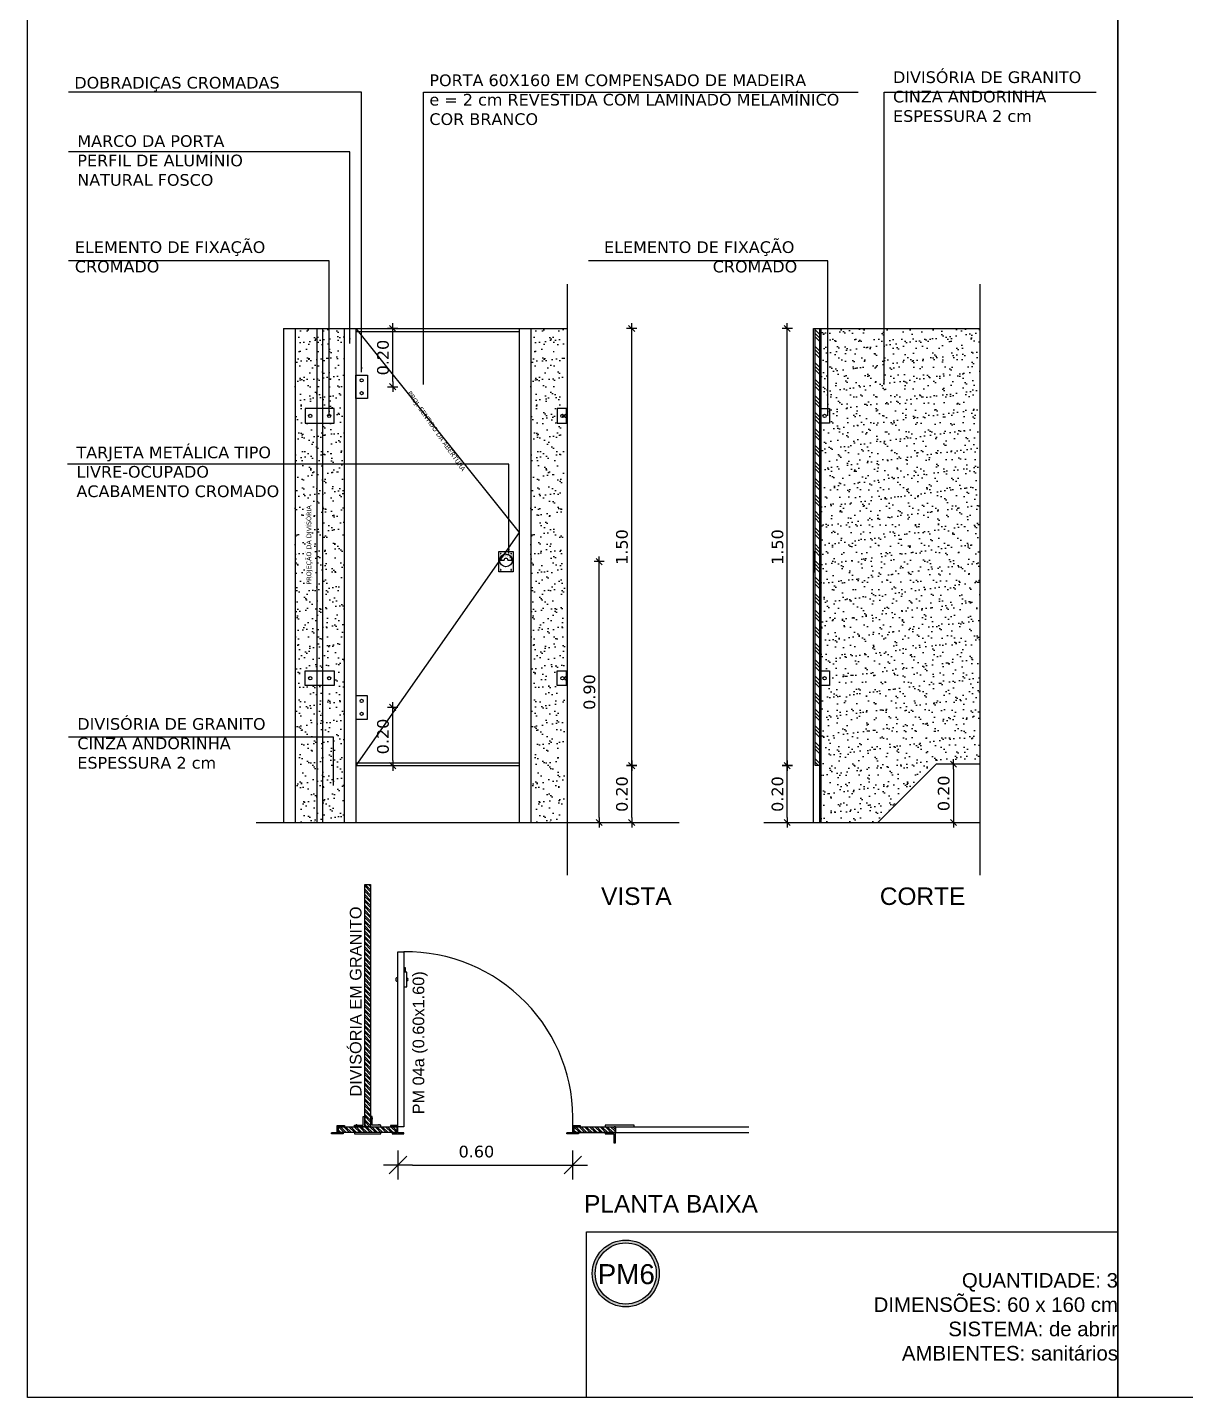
# Model space of a CAD drawing. Header units: inches. Extents: x 48 to 253, y 44 to 126.
# Drawn here: x 116.724 to 120.698, y 78.151 to 82.852 of the extents above; entities that cross this region are included whole.
import ezdxf

# ---------------------------------------------------------------- set-up
doc = ezdxf.new("R2010")
doc.units = ezdxf.units.IN
doc.header["$LTSCALE"] = 100
doc.header["$MEASUREMENT"] = 0
for name, pattern in [('C5', [60, 50, -5, 0, -5]), ('CONTINU', [0]), ('HIDDEN', [9.525, 6.35, -3.175]), ('HIDDEN2', [0.1875, 0.125, -0.0625]), ('TRAÇO-PTO_P', [0.5, 0.25, -0.125, 0, -0.125])]:
    doc.linetypes.add(name, pattern=pattern)
for name, color, linetype in [('A-01', 3, 'Continuous'), ('A-WC', 1, 'Continuous'), ('AR-TXT', 1, 'Continuous'), ('ARQ-ALV-CORTE', 5, 'Continuous'), ('ARQ-ALV-PROJEÇÃO', 252, 'Continuous'), ('ARQ-ALV-VISTA1', 2, 'Continuous'), ('ARQ-CTA-1_010', 1, 'C5'), ('ARQ-CTA-1_025', 1, 'Continuous'), ('ARQ-DIV-CORTE', 3, 'Continuous'), ('ARQ-DIV-VISTA', 1, 'Continuous'), ('ARQ-HTC', 9, 'Continuous'), ('ARQ-PIS-VISTA', 3, 'Continuous'), ('ARQ-SMB-1_025', 1, 'Continuous'), ('ARQ-TXT-1_010', 2, 'Continuous'), ('ARQ-TXT-1_025', 2, 'Continuous'), ('ARQ_ESQUADRIA', 2, 'Continuous')]:
    doc.layers.add(name, color=color, linetype=linetype)
doc.layers.add('REV-FNDE', color=1, linetype='Continuous', lineweight=30)
doc.styles.add('A16-E50', font='arial.ttf', dxfattribs={"height": 0.08})
doc.styles.add('ESC-50-A20', font='arial.ttf', dxfattribs={"height": 0.1})
doc.styles.add('FNDE Texto Cota 0025', font='verdana.ttf', dxfattribs={"height": 0.04})
doc.styles.get("Standard").update_dxf_attribs({"font": 'arial.ttf'})
doc.dimstyles.new('FNDE 1-0020', dxfattribs={"dimscale": 5, "dimtxt": 0.036, "dimasz": 0.01, "dimexe": 0.15, "dimexo": 0.15, "dimgap": 0.005, "dimtad": 1, "dimzin": 1, "dimdsep": 46, "dimtxsty": 'FNDE Texto Cota 0025', "dimblk": 'tic', "dimcen": 0.015, "dimdle": 0.15, "dimse1": 1, "dimse2": 1, "dimclrd": 251, "dimclre": 251, "dimclrt": 256, "dimaunit": 1, "dimadec": 3, "dimazin": 0, "dimtfac": 1, "dimtix": 1, "dimtmove": 2, "dimatfit": 3, "dimfxl": 0.15, "dimtvp": 1, "dimtolj": 1, "dimtzin": 0, "dimarcsym": 0})
doc.dimstyles.new('FNDE 1-0025', dxfattribs={"dimscale": 5, "dimtxt": 0.04, "dimasz": 0.0035, "dimexe": 0.15, "dimexo": 0.15, "dimgap": 0.0025, "dimtad": 1, "dimzin": 1, "dimdsep": 46, "dimtxsty": 'FNDE Texto Cota 0025', "dimblk": 'tic', "dimcen": 0.015, "dimdle": 0.15, "dimse1": 1, "dimse2": 1, "dimclrd": 251, "dimclre": 251, "dimclrt": 256, "dimaunit": 1, "dimadec": 3, "dimazin": 0, "dimtfac": 1, "dimtix": 1, "dimtmove": 2, "dimatfit": 3, "dimfxl": 0.15, "dimtvp": 1, "dimtolj": 1, "dimtzin": 0, "dimarcsym": 0})
pattern_1 = [(315, (117.791494, 79.080583), (0.00898026, 0.00898026), []), (315, (117.797844, 79.080583), (0.00898026, 0.00898026), [])]

# ---------------------------------------------------------------- blocks, each defined once
blk = doc.blocks.new('tic')
at = {"color": 251}
for p, q in [((0, -1), (0, 1)), ((-1, 0), (1, 0))]:
    blk.add_line(p, q, dxfattribs=at)
blk.add_line((-0.6, -0.6), (0.6, 0.6))
blk = doc.blocks.new('*D118')
at = {"layer": 'ARQ-CTA-1_025', "color": 251, "lineweight": -2}
blk.add_line((119.3313, 80.1417), (119.3313, 80.3017), dxfattribs=at)
at = {"layer": 'DEFPOINTS', "color": 0}
for p in [(119.3313, 80.3192), (119.4268, 80.3192), (119.4218, 80.1242)]:
    blk.add_point(p, dxfattribs=at)
at = {"layer": 'ARQ-CTA-1_025', "color": 251, "lineweight": -2, "xscale": 0.0175, "yscale": 0.0175, "zscale": 0.0175}
for p, rotation in [((119.3313, 80.3192), 90), ((119.3313, 80.1242), 270)]:
    blk.add_blockref('tic', p, dxfattribs=dict(at, rotation=rotation))
at = {"layer": 'ARQ-CTA-1_025', "insert": (119.298, 80.2217), "char_height": 0.04, "attachment_point": 5, "rotation": 90, "style": 'FNDE Texto Cota 0025'}
blk.add_mtext('\\A1;0.20', dxfattribs=at)
blk = doc.blocks.new('*D119')
at = {"layer": 'ARQ-CTA-1_025', "color": 251, "lineweight": -2}
blk.add_line((119.3313, 80.3367), (119.3313, 81.8017), dxfattribs=at)
at = {"layer": 'DEFPOINTS', "color": 0}
for p in [(119.3313, 81.8192), (119.4218, 81.8192), (119.4268, 80.3192)]:
    blk.add_point(p, dxfattribs=at)
at = {"layer": 'ARQ-CTA-1_025', "color": 251, "lineweight": -2, "xscale": 0.0175, "yscale": 0.0175, "zscale": 0.0175}
for p, rotation in [((119.3313, 81.8192), 90), ((119.3313, 80.3192), 270)]:
    blk.add_blockref('tic', p, dxfattribs=dict(at, rotation=rotation))
at = {"layer": 'ARQ-CTA-1_025', "insert": (119.298, 81.0692), "char_height": 0.04, "attachment_point": 5, "rotation": 90, "style": 'FNDE Texto Cota 0025'}
blk.add_mtext('\\A1;1.50', dxfattribs=at)
blk = doc.blocks.new('*D111')
at = {"layer": 'ARQ-CTA-1_025', "color": 251, "lineweight": -2}
blk.add_line((119.9015, 80.3067), (119.9015, 80.1417), dxfattribs=at)
at = {"layer": 'DEFPOINTS', "color": 0}
for p in [(119.8418, 80.3242), (119.8418, 80.1242), (119.9015, 80.1242)]:
    blk.add_point(p, dxfattribs=at)
at = {"layer": 'ARQ-CTA-1_025', "color": 251, "lineweight": -2, "xscale": 0.0175, "yscale": 0.0175, "zscale": 0.0175}
for p, rotation in [((119.9015, 80.3242), 90), ((119.9015, 80.1242), 270)]:
    blk.add_blockref('tic', p, dxfattribs=dict(at, rotation=rotation))
at = {"layer": 'ARQ-CTA-1_025', "insert": (119.8682, 80.2242), "char_height": 0.04, "attachment_point": 5, "rotation": 90, "style": 'FNDE Texto Cota 0025'}
blk.add_mtext('\\A1;0.20', dxfattribs=at)
blk = doc.blocks.new('*D112')
at = {"layer": 'ARQ-CTA-1_025', "color": 251, "linetype": 'CONTINU', "lineweight": -2, "ltscale": 0.4}
blk.add_line((118.0455, 78.9492), (118.5455, 78.9492), dxfattribs=at)
at = {"layer": 'DEFPOINTS', "color": 0, "linetype": 'CONTINU', "ltscale": 0.4}
for p in [(117.9955, 78.9908), (118.5955, 78.9901), (118.5955, 78.9492)]:
    blk.add_point(p, dxfattribs=at)
at = {"layer": 'ARQ-CTA-1_025', "color": 251, "linetype": 'CONTINU', "lineweight": -2, "ltscale": 0.4, "xscale": 0.05, "yscale": 0.05, "zscale": 0.05, "rotation": 180}
blk.add_blockref('tic', (117.9955, 78.9492), dxfattribs=at)
at = {"layer": 'ARQ-CTA-1_025', "color": 251, "linetype": 'CONTINU', "lineweight": -2, "ltscale": 0.4, "xscale": 0.05, "yscale": 0.05, "zscale": 0.05}
blk.add_blockref('tic', (118.5955, 78.9492), dxfattribs=at)
at = {"layer": 'ARQ-CTA-1_025', "linetype": 'CONTINU', "ltscale": 0.4, "insert": (118.2647, 78.995), "char_height": 0.04, "attachment_point": 5, "style": 'FNDE Texto Cota 0025'}
blk.add_mtext('\\A1;0.60', dxfattribs=at)
blk = doc.blocks.new('*D113')
at = {"layer": 'ARQ-CTA-1_025', "color": 251, "lineweight": -2}
blk.add_line((118.7975, 80.3367), (118.7975, 81.8017), dxfattribs=at)
at = {"layer": 'DEFPOINTS', "color": 0}
for p in [(118.4511, 81.8192), (118.7975, 81.8192), (118.4111, 80.3192)]:
    blk.add_point(p, dxfattribs=at)
at = {"layer": 'ARQ-CTA-1_025', "color": 251, "lineweight": -2, "xscale": 0.0175, "yscale": 0.0175, "zscale": 0.0175}
for p, rotation in [((118.7975, 81.8192), 90), ((118.7975, 80.3192), 270)]:
    blk.add_blockref('tic', p, dxfattribs=dict(at, rotation=rotation))
at = {"layer": 'ARQ-CTA-1_025', "insert": (118.7642, 81.0692), "char_height": 0.04, "attachment_point": 5, "rotation": 90, "style": 'FNDE Texto Cota 0025'}
blk.add_mtext('\\A1;1.50', dxfattribs=at)
blk = doc.blocks.new('*D114')
at = {"layer": 'ARQ-CTA-1_025', "color": 251, "lineweight": -2}
blk.add_line((118.7975, 80.1417), (118.7975, 80.3017), dxfattribs=at)
at = {"layer": 'DEFPOINTS', "color": 0}
for p in [(118.4111, 80.3192), (118.7975, 80.3192), (118.75, 80.1242)]:
    blk.add_point(p, dxfattribs=at)
at = {"layer": 'ARQ-CTA-1_025', "color": 251, "lineweight": -2, "xscale": 0.0175, "yscale": 0.0175, "zscale": 0.0175}
for p, rotation in [((118.7975, 80.3192), 90), ((118.7975, 80.1242), 270)]:
    blk.add_blockref('tic', p, dxfattribs=dict(at, rotation=rotation))
at = {"layer": 'ARQ-CTA-1_025', "insert": (118.7642, 80.2217), "char_height": 0.04, "attachment_point": 5, "rotation": 90, "style": 'FNDE Texto Cota 0025'}
blk.add_mtext('\\A1;0.20', dxfattribs=at)
blk = doc.blocks.new('*D115')
at = {"layer": 'ARQ-CTA-1_025', "color": 251, "lineweight": -2}
blk.add_line((118.6859, 80.1417), (118.6859, 81.0017), dxfattribs=at)
at = {"layer": 'DEFPOINTS', "color": 0}
for p in [(118.3411, 81.0192), (118.6859, 81.0192), (118.1561, 80.1242)]:
    blk.add_point(p, dxfattribs=at)
at = {"layer": 'ARQ-CTA-1_025', "color": 251, "lineweight": -2, "xscale": 0.0175, "yscale": 0.0175, "zscale": 0.0175}
for p, rotation in [((118.6859, 81.0192), 90), ((118.6859, 80.1242), 270)]:
    blk.add_blockref('tic', p, dxfattribs=dict(at, rotation=rotation))
at = {"layer": 'ARQ-CTA-1_025', "insert": (118.6526, 80.5717), "char_height": 0.04, "attachment_point": 5, "rotation": 90, "style": 'FNDE Texto Cota 0025'}
blk.add_mtext('\\A1;0.90', dxfattribs=at)
blk = doc.blocks.new('*D116')
at = {"layer": 'ARQ-CTA-1_025', "color": 251, "lineweight": -2}
blk.add_line((117.9775, 80.3367), (117.9775, 80.5017), dxfattribs=at)
at = {"layer": 'DEFPOINTS', "color": 0}
for p in [(117.891, 80.5192), (117.9775, 80.5192), (117.8511, 80.3192)]:
    blk.add_point(p, dxfattribs=at)
at = {"layer": 'ARQ-CTA-1_025', "color": 251, "lineweight": -2, "xscale": 0.0175, "yscale": 0.0175, "zscale": 0.0175}
for p, rotation in [((117.9775, 80.5192), 90), ((117.9775, 80.3192), 270)]:
    blk.add_blockref('tic', p, dxfattribs=dict(at, rotation=rotation))
at = {"layer": 'ARQ-CTA-1_025', "insert": (117.9442, 80.4192), "char_height": 0.04, "attachment_point": 5, "rotation": 90, "style": 'FNDE Texto Cota 0025'}
blk.add_mtext('\\A1;0.20', dxfattribs=at)
blk = doc.blocks.new('*D117')
at = {"layer": 'ARQ-CTA-1_025', "color": 251, "lineweight": -2}
blk.add_line((117.9775, 81.6367), (117.9775, 81.8017), dxfattribs=at)
at = {"layer": 'DEFPOINTS', "color": 0}
for p in [(117.891, 81.8192), (117.9775, 81.8192), (117.8511, 81.6192)]:
    blk.add_point(p, dxfattribs=at)
at = {"layer": 'ARQ-CTA-1_025', "color": 251, "lineweight": -2, "xscale": 0.0175, "yscale": 0.0175, "zscale": 0.0175}
for p, rotation in [((117.9775, 81.8192), 90), ((117.9775, 81.6192), 270)]:
    blk.add_blockref('tic', p, dxfattribs=dict(at, rotation=rotation))
at = {"layer": 'ARQ-CTA-1_025', "insert": (117.9442, 81.7192), "char_height": 0.04, "attachment_point": 5, "rotation": 90, "style": 'FNDE Texto Cota 0025'}
blk.add_mtext('\\A1;0.20', dxfattribs=at)

msp = doc.modelspace()

# ---------------------------------------------------------------- hatches: boundary and pattern name
at = {"layer": 'AR-TXT'}
h = msp.add_hatch(color=252, dxfattribs=at)
edge = h.paths.add_edge_path()
edge.add_arc((118.7772, 78.5771), 0.1148, 0, 360)
edge = h.paths.add_edge_path(flags=17)
edge.add_arc((118.7772, 78.5771), 0.1048, 0, 360)
at = {"layer": 'ARQ-HTC', "linetype": 'CONTINU'}
h = msp.add_hatch(dxfattribs=at)
h.set_pattern_fill('AR-SAND', color=1, scale=0.001, style=0)
h.set_pattern_definition([(37.5, (117.64307, 80.124157), (-0.0016, 0.0489413), [0, -0.038608, 0, -0.04318, 0, -0.041275]), (7.5, (117.64307, 80.124157), (0.0449523, 0.0716825), [0, -0.020828, 0, -0.034798, 0, -0.013335]), (327.5, (117.61183, 80.124157), (0.0790992, 0.0001437), [0, -0.0127, 0, -0.04572, 0, -0.05969]), (317.5, (117.61183, 80.12416), (0.0763556, 0.022293), [0, -0.00635, 0, -0.029972, 0, -0.03429])])
h.paths.add_polyline_path([(117.7121, 81.8192), (117.6431, 81.8192), (117.6431, 80.1242), (117.7121, 80.1242), (117.7121, 80.5942), (117.6771, 80.5942), (117.6771, 80.6442), (117.7121, 80.6442), (117.7121, 81.4942), (117.6771, 81.4942), (117.6771, 81.5442), (117.7121, 81.5442)])
h.paths.add_polyline_path([(117.8111, 81.8192), (117.7421, 81.8192), (117.742, 81.5442), (117.777, 81.5442), (117.7771, 81.4942), (117.7421, 81.4942), (117.7421, 80.6442), (117.7771, 80.6442), (117.7771, 80.5942), (117.7421, 80.5942), (117.7421, 80.1242), (117.8111, 80.1242)])
h.paths.add_polyline_path([(117.7421, 81.8192), (117.7121, 81.8192), (117.7121, 81.5442), (117.7421, 81.5442)])
h.paths.add_polyline_path([(117.7121, 80.6442), (117.7421, 80.6442), (117.7421, 81.4942), (117.7121, 81.4942)])
h.paths.add_polyline_path([(117.7121, 80.1242), (117.7421, 80.1242), (117.7421, 80.5942), (117.7121, 80.5942)])
h = msp.add_hatch(dxfattribs=at)
h.set_pattern_fill('AR-SAND', color=1, scale=0.001, style=0)
h.set_pattern_definition([(37.5, (118.45107, 80.124157), (-0.0016, 0.0489413), [0, -0.038608, 0, -0.04318, 0, -0.041275]), (7.5, (118.45107, 80.124157), (0.0449523, 0.0716825), [0, -0.020828, 0, -0.034798, 0, -0.013335]), (327.5, (118.41983, 80.124157), (0.0790992, 0.0001437), [0, -0.0127, 0, -0.04572, 0, -0.05969]), (317.5, (118.41983, 80.12416), (0.0763556, 0.022293), [0, -0.00635, 0, -0.029972, 0, -0.03429])])
h.paths.add_polyline_path([(118.5421, 81.6442), (118.5671, 81.6442), (118.5671, 81.8192), (118.4511, 81.8192), (118.4511, 80.1242), (118.5671, 80.1242), (118.5671, 80.5942), (118.5421, 80.5942), (118.5421, 80.6442), (118.5671, 80.6442), (118.5671, 81.1241), (118.5471, 81.1241), (118.5471, 81.1541), (118.5521, 81.1541), (118.5671, 81.1541), (118.5671, 81.5942), (118.5421, 81.5942)])
at = {"layer": 'ARQ-HTC', "linetype": 'CONTINU', "ltscale": 0.4}
h = msp.add_hatch(dxfattribs=at)
h.set_pattern_fill('GOST_GROUND', color=256, scale=0.004, angle=90, style=0)
h.set_pattern_definition([(135, (119.426765, 80.319157), (7e-18, 0.0565685), [0.08]), (135, (119.426765, 80.331157), (7e-18, 0.0565685), [0.08]), (135, (119.426765, 80.343157), (7e-18, 0.0565685), [0.08])])
h.paths.add_polyline_path([(119.4268, 80.3192), (119.4418, 80.3192), (119.4418, 81.8192), (119.4268, 81.8192)])
at = {"layer": 'ARQ-HTC', "linetype": 'CONTINU'}
h = msp.add_hatch(dxfattribs=at)
h.set_pattern_fill('AR-SAND', color=1, scale=0.001, style=0)
h.set_pattern_definition([(37.5, (324.65412, 4.51223), (-0.001600031, 0.048941324), [0, -0.038608, 0, -0.04318, 0, -0.041275]), (7.5, (324.65412, 4.51223), (0.044952328, 0.07168251), [0, -0.020828, 0, -0.034798, 0, -0.013335]), (327.5, (324.62288, 4.51223), (0.079099237, 0.0001437185), [0, -0.0127, 0, -0.04572, 0, -0.05969]), (317.5, (324.62288, 4.51223), (0.076355645, 0.022292932), [0, -0.00635, 0, -0.029972, 0, -0.03429])])
h.paths.add_polyline_path([(119.9918, 81.8192), (119.4468, 81.8192), (119.4468, 81.5442), (119.4767, 81.5442), (119.4767, 81.4942), (119.4468, 81.4942), (119.4468, 80.6442), (119.4767, 80.6442), (119.4767, 80.5942), (119.4468, 80.5942), (119.4468, 80.1242), (119.6418, 80.1242), (119.8418, 80.3242), (119.9918, 80.3242)])
at = {"layer": 'ARQ-HTC', "linetype": 'CONTINU', "ltscale": 0.4}
h = msp.add_hatch(dxfattribs=at)
h.set_pattern_fill('STEEL', color=256, scale=0.004, angle=-90, style=0)
h.set_pattern_definition(pattern_1)
h.paths.add_polyline_path([(117.8815, 79.0806), (117.9015, 79.0806), (117.9015, 79.9111), (117.8815, 79.9111)])
h = msp.add_hatch(dxfattribs=at)
h.set_pattern_fill('STEEL', color=256, scale=0.004, angle=-90, style=0)
h.set_pattern_definition(pattern_1)
h.paths.add_polyline_path([(117.9915, 79.0806), (117.9915, 79.0606), (117.7915, 79.0606), (117.7915, 79.0806)])
h = msp.add_hatch(dxfattribs=at)
h.set_pattern_fill('STEEL', color=256, scale=0.004, angle=-90, style=0)
h.set_pattern_definition([(315, (118.599317, 79.080583), (0.0089803, 0.0089803), []), (315, (118.605667, 79.080583), (0.0089803, 0.0089803), [])])
h.paths.add_polyline_path([(118.7065, 79.0606), (118.7065, 79.0606), (118.7415, 79.0606), (118.7415, 79.0806), (118.7065, 79.0806), (118.5993, 79.0806), (118.5993, 79.0606)])

# ---------------------------------------------------------------- linework, layer by layer
at = {"layer": 'A-01', "linetype": 'TRAÇO-PTO_P', "ltscale": 4}
for p, q in [((118.5771, 79.9438), (118.5771, 81.9705)), ((119.9918, 81.9705), (119.9918, 79.9438))]:
    msp.add_line(p, q, dxfattribs=at)
at = {"layer": 'A-WC', "color": 2}
for p, q in [((117.8511, 81.8092), (118.4111, 81.8092)), ((117.8511, 80.3292), (118.4111, 80.3292))]:
    msp.add_line(p, q, dxfattribs=at)
at = {"layer": 'A-WC'}
for p, q in [((118.0168, 79.6106), (118.0168, 79.6262)), ((118.0168, 79.6262), (118.0197, 79.6262)), ((118.0197, 79.6262), (118.0197, 79.6106))]:
    msp.add_line(p, q, dxfattribs=at)
at = {"layer": 'A-WC', "color": 3}
for points in [[(117.8815, 79.9111), (117.9015, 79.9111), (117.9015, 79.0806), (117.8815, 79.0806)], [(118.0155, 79.6806), (118.0155, 79.0806), (117.9955, 79.0806), (117.9955, 79.6806)], [(117.9915, 79.0806), (117.9915, 79.0606), (117.7915, 79.0606), (117.7915, 79.0806), (117.9915, 79.0806)]]:
    msp.add_lwpolyline(points, close=True, dxfattribs=at)
at = {"layer": 'A-WC'}
msp.add_lwpolyline([(118.0155, 79.5606), (118.0255, 79.5606), (118.0255, 79.6106), (118.0155, 79.6106), (118.0155, 79.5606)], dxfattribs=at)
at = {"layer": 'A-WC', "color": 1}
for points in [[(117.7875, 79.0596), (117.7675, 79.0596), (117.7875, 79.0596), (117.7875, 79.0851), (117.8125, 79.0851), (117.8125, 79.0821), (117.7905, 79.0821), (117.7905, 79.0596), (117.8075, 79.0596), (117.8075, 79.0566), (117.7675, 79.0566), (117.7675, 79.0596)], [(117.9955, 79.0596), (118.0155, 79.0596), (117.9955, 79.0596), (117.9955, 79.0851), (117.9705, 79.0851), (117.9705, 79.0821), (117.9925, 79.0821), (117.9925, 79.0596), (117.9755, 79.0596), (117.9755, 79.0566), (118.0155, 79.0566), (118.0155, 79.0596)], [(118.5955, 79.059), (118.5755, 79.059), (118.5955, 79.059), (118.5955, 79.0845), (118.6205, 79.0845), (118.6205, 79.0815), (118.5985, 79.0815), (118.5985, 79.059), (118.6155, 79.059), (118.6155, 79.056), (118.5755, 79.056), (118.5755, 79.059)]]:
    msp.add_lwpolyline(points, dxfattribs=at)
at = {"layer": 'A-WC', "color": 3}
msp.add_lwpolyline([(118.5993, 79.0606), (118.5993, 79.0806), (118.7415, 79.0806), (118.7415, 79.0606), (118.5993, 79.0606)], dxfattribs=at)
at = {"layer": 'A-WC'}
for centre, radius, start, end in [((117.9955, 79.5856), 0.00756, 90, 270), ((118.0255, 79.5856), 0.00512, 270, 90), ((117.8534, 79.0856), 0.00186, 0, 180), ((117.8765, 79.1087), 0.00186, 90, 270), ((117.9065, 79.1087), 0.00186, 270, 90), ((117.9305, 79.0856), 0.00186, 0, 180)]:
    msp.add_arc(centre, radius, start, end, dxfattribs=at)
at = {"layer": 'AR-TXT', "color": 252}
for radius in [0.1148, 0.1048]:
    msp.add_circle((118.7772, 78.5771), radius, dxfattribs=at)
at = {"layer": 'ARQ-ALV-CORTE'}
for p, q in [((118.5993, 79.0806), (119.1993, 79.0806)), ((118.5993, 79.0606), (119.1993, 79.0606))]:
    msp.add_line(p, q, dxfattribs=at)
at = {"layer": 'ARQ-ALV-PROJEÇÃO', "linetype": 'HIDDEN', "ltscale": 0.01}
msp.add_line((119.4418, 80.3192), (119.4418, 80.1242), dxfattribs=at)
for points in [[(117.7171, 81.8192), (117.7171, 80.1242)], [(117.7371, 81.8192), (117.7371, 80.1242)]]:
    msp.add_lwpolyline(points, dxfattribs=at)
at = {"layer": 'ARQ-ALV-VISTA1', "color": 3, "linetype": 'CONTINU', "ltscale": 0.4}
for p, q in [((117.6031, 81.8192), (118.5771, 81.8192)), ((117.6031, 81.8192), (117.6031, 80.1248)), ((117.8511, 81.8192), (117.8511, 80.1242)), ((118.4511, 81.8192), (118.4511, 80.1242)), ((119.4468, 81.8192), (119.9918, 81.8192)), ((117.8511, 80.3192), (118.4111, 80.3192))]:
    msp.add_line(p, q, dxfattribs=at)
at = {"layer": 'ARQ-ALV-VISTA1', "linetype": 'CONTINU', "ltscale": 0.4}
for p, q in [((117.6431, 81.8192), (117.6431, 80.1248)), ((117.8111, 81.8192), (117.8111, 80.1242)), ((118.4111, 81.8192), (118.4111, 80.1242)), ((119.4218, 81.8192), (119.4268, 81.8192)), ((119.4418, 81.8192), (119.4468, 81.8192))]:
    msp.add_line(p, q, dxfattribs=at)
for points in [[(119.4218, 80.1242), (119.4218, 81.8192)], [(119.4468, 81.8192), (119.4468, 80.1242)], [(118.5771, 81.5442), (118.5421, 81.5442), (118.5421, 81.4942), (118.5771, 81.4942)], [(119.4468, 81.5442), (119.4767, 81.5442), (119.4767, 81.4942), (119.4468, 81.4942)], [(118.5771, 80.5942), (118.5421, 80.5942), (118.5421, 80.6442), (118.5771, 80.6442)], [(119.4468, 80.6442), (119.4767, 80.6442), (119.4767, 80.5942), (119.4468, 80.5942)]]:
    msp.add_lwpolyline(points, dxfattribs=at)
for points in [[(117.891, 81.5792), (117.851, 81.5792), (117.851, 81.6592), (117.891, 81.6592)], [(117.6771, 81.4942), (117.7771, 81.4942), (117.7771, 81.5442), (117.6771, 81.5442)], [(118.3911, 80.9838), (118.3411, 80.9838), (118.3411, 81.0538), (118.3911, 81.0538)], [(117.6771, 80.6442), (117.7771, 80.6442), (117.7771, 80.5942), (117.6771, 80.5942)], [(117.891, 80.5592), (117.851, 80.5592), (117.851, 80.4792), (117.891, 80.4792)]]:
    msp.add_lwpolyline(points, close=True, dxfattribs=at)
at = {"layer": 'ARQ-ALV-VISTA1', "color": 3, "linetype": 'CONTINU', "ltscale": 0.4}
for points in [[(119.8418, 80.3242), (119.8418, 80.3242), (119.6418, 80.1242), (119.6418, 80.1242)], [(119.9918, 80.3242), (119.8418, 80.3242)]]:
    msp.add_lwpolyline(points, dxfattribs=at)
at = {"layer": 'ARQ-ALV-VISTA1', "linetype": 'CONTINU', "ltscale": 0.4}
for centre in [(117.871, 81.6413), (117.871, 81.597), (117.6946, 81.5192), (117.7595, 81.5192), (118.5596, 81.5192), (117.6946, 80.6192), (117.7595, 80.6192), (118.5596, 80.6192), (117.871, 80.5413), (117.871, 80.497)]:
    msp.add_circle(centre, 0.00546, dxfattribs=at)
at = {"layer": 'ARQ-CTA-1_010', "linetype": 'CONTINU', "ltscale": 0.4}
for centre in [(118.5721, 81.5192), (118.5721, 80.6192)]:
    msp.add_arc(centre, 0.00546, 90, 270, dxfattribs=at)
at = {"layer": 'ARQ-CTA-1_025', "linetype": 'CONTINU', "ltscale": 0.4}
for p, q in [((118.5721, 81.5442), (118.5721, 81.4942)), ((118.3492, 81.0469), (118.347, 81.0469)), ((118.3492, 81.0467), (118.347, 81.0467)), ((118.383, 81.0469), (118.3852, 81.0469)), ((118.383, 81.0467), (118.3852, 81.0467)), ((119.424, 81.0538), (119.4268, 81.0538)), ((119.424, 81.0538), (119.424, 80.9838)), ((119.4396, 81.0538), (119.4446, 81.0538)), ((119.4446, 81.0538), (119.4446, 80.9838)), ((118.3453, 81.0238), (118.3594, 81.0238)), ((118.3727, 81.0238), (118.3869, 81.0238)), ((118.3492, 80.9908), (118.347, 80.9908)), ((118.3492, 80.9907), (118.347, 80.9907)), ((118.383, 80.9908), (118.3852, 80.9908)), ((118.383, 80.9907), (118.3852, 80.9907)), ((119.424, 80.9838), (119.4268, 80.9838)), ((119.4418, 80.9838), (119.4446, 80.9838)), ((118.5721, 80.6442), (118.5721, 80.5942))]:
    msp.add_line(p, q, dxfattribs=at)
at = {"layer": 'ARQ-CTA-1_025', "color": 6, "linetype": 'CONTINU', "ltscale": 0.4}
for p, q in [((117.5085, 80.1242), (118.9605, 80.1242)), ((119.2504, 80.1242), (119.9918, 80.1242))]:
    msp.add_line(p, q, dxfattribs=at)
at = {"layer": 'ARQ-CTA-1_025', "linetype": 'CONTINU', "ltscale": 0.4}
for points in [[(117.8815, 79.0806), (117.8465, 79.0806), (117.8465, 79.0856), (117.8765, 79.0856), (117.8765, 79.1156), (117.8815, 79.1156), (117.8815, 79.0806)], [(117.9015, 79.0806), (117.9365, 79.0806), (117.9365, 79.0856), (117.9065, 79.0856), (117.9065, 79.1156), (117.9015, 79.1156), (117.9015, 79.0806)], [(118.7065, 79.0856), (118.7065, 79.0806), (118.8065, 79.0806), (118.8065, 79.0856)], [(117.8465, 79.0606), (117.8465, 79.0556), (117.9365, 79.0556), (117.9365, 79.0606)], [(118.7415, 79.0606), (118.7065, 79.0606), (118.7065, 79.0556), (118.7365, 79.0556), (118.7365, 79.0256), (118.7415, 79.0256), (118.7415, 79.0606)]]:
    msp.add_lwpolyline(points, close=True, dxfattribs=at)
for centre, radius in [((119.4592, 81.5192), 0.00546), ((118.3661, 81.0238), 0.022), ((119.4592, 80.6192), 0.00546)]:
    msp.add_circle(centre, radius, dxfattribs=at)
for centre, radius, start, end in [((118.3661, 81.0238), 0.0208, 0, 180), ((118.3481, 81.0468), 0.00112, 5.0672, 174.9328), ((118.3481, 81.0468), 0.00112, 184.6046, 355.3954), ((118.3841, 81.0468), 0.00112, 5.0672, 174.9328), ((118.3841, 81.0468), 0.00112, 184.6046, 355.3954), ((118.3661, 81.0238), 0.00667, 0, 180), ((118.3481, 80.9908), 0.00112, 4.6046, 175.3954), ((118.3481, 80.9908), 0.00112, 185.0672, 354.9328), ((118.3841, 80.9908), 0.00112, 4.6046, 175.3954), ((118.3841, 80.9908), 0.00112, 185.0672, 354.9328)]:
    msp.add_arc(centre, radius, start, end, dxfattribs=at)
at = {"layer": 'ARQ-DIV-CORTE', "color": 4}
msp.add_lwpolyline([(119.4418, 80.3192), (119.4268, 80.3192), (119.4268, 81.8192), (119.4418, 81.8192), (119.4418, 80.3192)], dxfattribs=at)
at = {"layer": 'ARQ-DIV-VISTA', "color": 2}
msp.add_lwpolyline([(119.4468, 81.8192), (119.9918, 81.8192)], dxfattribs=at)
at = {"layer": 'ARQ-HTC', "linetype": 'HIDDEN'}
msp.add_arc((118.0232, 79.1078), 0.5728, 357.6603, 90.7686, dxfattribs=at)
at = {"layer": 'ARQ-PIS-VISTA', "linetype": 'CONTINU', "ltscale": 0.4}
for p, q in [((118.0155, 79.0806), (117.9955, 79.0806)), ((118.5993, 79.0806), (118.5955, 79.0806)), ((118.7415, 79.0806), (118.7372, 79.0806))]:
    msp.add_line(p, q, dxfattribs=at)
at = {"layer": 'ARQ-SMB-1_025', "ltscale": 10}
for points in [[(116.7241, 82.9478), (120.466, 82.9478), (120.466, 78.1512), (116.7241, 78.1512)], [(120.466, 82.9478), (124.7873, 82.9478), (124.7873, 78.1512), (120.466, 78.1512)]]:
    msp.add_lwpolyline(points, close=True, dxfattribs=at)
at = {"layer": 'ARQ_ESQUADRIA', "color": 8, "linetype": 'HIDDEN2', "ltscale": 0.5}
for p, q in [((117.8511, 81.8192), (118.4111, 81.1192)), ((118.4111, 81.1192), (117.8511, 80.3192))]:
    msp.add_line(p, q, dxfattribs=at)
at = {"layer": 'REV-FNDE', "color": 252, "ltscale": 10}
msp.add_lwpolyline([(118.6424, 78.7197), (120.466, 78.7197), (120.466, 78.1512), (118.6424, 78.1512)], close=True, dxfattribs=at)

# ---------------------------------------------------------------- texts
at = {"layer": 'AR-TXT', "color": 2, "style": 'A16-E50'}
msp.add_attdef('PM6', (118.6806, 78.5406), '', height=0.0684, dxfattribs=at)
at = {"layer": 'ARQ-CTA-1_025', "linetype": 'CONTINU', "ltscale": 0.4}
for s, rotation, p in [('U', 27.8634, (118.3591, 81.0359)), ('O', 73.0299, (118.3519, 81.0255)), ('C', 45.6513, (118.3542, 81.0319))]:
    msp.add_text(s, height=0.005, rotation=rotation, dxfattribs=at).set_placement(p)
msp.add_text('P', height=0.005, dxfattribs=at).set_placement((118.3648, 81.0378))
at = {"layer": 'ARQ-CTA-1_025', "linetype": 'CONTINU', "ltscale": 0.4, "text_generation_flag": 2}
for s, rotation, p in [('A', 332.1366, (118.373, 81.0359)), ('D', 134.3487, (118.3794, 81.0373)), ('O', 286.9701, (118.3802, 81.0255))]:
    msp.add_text(s, height=0.005, rotation=rotation, dxfattribs=at).set_placement(p)
at = {"layer": 'ARQ-TXT-1_010', "char_height": 0.016, "attachment_point": 1, "style": 'ESC-50-A20'}
for s, insert, rotation in [('{\\fVerdana|b0|i0|c0|p34;PROJ. SENTIDO DA ABERTURA}', (118.0398, 81.6065), 304.992), ('{\\fVerdana|b0|i0|c0|p34;PROJEÇÃO DA DIVISÓRIA }', (117.6819, 80.9401), 90)]:
    msp.add_mtext_dynamic_manual_height_columns(s, width=8.528178, gutter_width=0.5, heights=[0], dxfattribs=dict(at, insert=insert, rotation=rotation))
at = {"layer": 'ARQ-TXT-1_025', "char_height": 0.04, "attachment_point": 1, "style": 'ESC-50-A20'}
for s, width, insert in [('{\\fVerdana|b0|i0|c0|p34;PORTA 60X160 EM COMPENSADO DE MADEIRA \\Pe = 2 cm REVESTIDA COM LAMINADO MELAMÍNICO\\PCOR BRANCO}', 8.528178, (118.1034, 82.6906)), ('{\\fVerdana|b0|i0|c0|p34;DIVISÓRIA DE GRANITO\\PCINZA ANDORINHA \\PESPESSURA 2 cm}', 8.528178, (119.6941, 82.7012)), ('{\\fVerdana|b0|i0|c0|p34;DOBRADIÇAS CROMADAS}', 8.528178, (116.885, 82.6822)), ('{\\fVerdana|b0|i0|c0|p34;MARCO DA PORTA \\PPERFIL DE ALUMÍNIO \\PNATURAL FOSCO  }', 8.528178, (116.8953, 82.4821)), ('{\\fVerdana|b0|i0|c0|p34;ELEMENTO DE FIXAÇÃO \\PCROMADO}', 8.528178, (116.8869, 82.1181)), ('\\pi0.058768;{\\fVerdana|b0|i0|c0|p34;ELEMENTO DE FIXAÇÃO \\P\\pi0.43182;CROMADO}', 0.715316, (118.6437, 82.1181)), ('{\\fVerdana|b0|i0|c0|p34;TARJETA METÁLICA TIPO \\PLIVRE-OCUPADO\\PACABAMENTO CROMADO}', 8.528178, (116.8923, 81.414)), ('{\\fVerdana|b0|i0|c0|p34;DIVISÓRIA DE GRANITO\\PCINZA ANDORINHA \\PESPESSURA 2 cm}', 8.528178, (116.8953, 80.4824))]:
    msp.add_mtext_dynamic_manual_height_columns(s, width=width, gutter_width=0.5, heights=[0], dxfattribs=dict(at, insert=insert))
at = {"layer": 'ARQ-TXT-1_025', "color": 3, "char_height": 0.06, "width": 0.782129, "attachment_point": 7, "style": 'ESC-50-A20'}
for s, insert in [('\\pi0.54016;VISTA', (118.1523, 79.8405)), ('\\pi0.49744;CORTE', (119.1514, 79.8405)), ('\\pi0.1922;PLANTA BAIXA', (118.442, 78.7862))]:
    msp.add_mtext(s, dxfattribs=dict(at, insert=insert))
at = {"layer": 'ARQ-TXT-1_025', "char_height": 0.04, "width": 1.081196, "attachment_point": 7, "rotation": 90, "style": 'ESC-50-A20'}
for s, insert in [('DIVISÓRIA EM GRANITO ', (117.871, 79.1841)), ('{\\fArial|b0|i0|c238|p34;PM 04a (0}.{\\fArial|b0|i0|c238|p34;60x1}.{\\fArial|b0|i0|c238|p34;60)}', (118.0979, 79.123))]:
    msp.add_mtext(s, dxfattribs=dict(at, insert=insert))
at = {"layer": 'ARQ-TXT-1_025', "color": 2, "insert": (120.466, 78.1951), "char_height": 0.05, "width": 1.511393, "attachment_point": 9, "style": 'ESC-50-A20'}
msp.add_mtext('QUANTIDADE: {\\C1;3}\\PDIMENSÕES: {\\C1;60 x 160 cm\\P}SISTEMA: {\\C1;de abrir\\P}AMBIENTES: {\\C1;sanitários\\P^I^I^I}', dxfattribs=at)

# ---------------------------------------------------------------- dimensions: what is measured, and where the dimension line sits
at = {"layer": 'ARQ-CTA-1_025'}
for base, p1, p2, picture, middle in [((117.9775, 81.8192), (117.8511, 81.6192), (117.891, 81.8192), '*D117', (117.9442, 81.7192)), ((118.7975, 81.8192), (118.4111, 80.3192), (118.4511, 81.8192), '*D113', (118.7642, 81.0692)), ((119.3313, 81.8192), (119.4268, 80.3192), (119.4218, 81.8192), '*D119', (119.298, 81.0692)), ((118.6859143605, 81.0191566548), (118.1561216833, 80.1241566548), (118.3410702325, 81.0191566548), '*D115', (118.6525950187, 80.5716566548)), ((117.9775, 80.5192), (117.8511, 80.3192), (117.891, 80.5192), '*D116', (117.9442, 80.4192)), ((118.797484791, 80.3191566548), (118.7499715389, 80.1241566548), (118.4110702325, 80.3191566548), '*D114', (118.7641520173, 80.2216566548)), ((119.3313077555, 80.3191566548), (119.4217653301, 80.1241566548), (119.4267653301, 80.3191566548), '*D118', (119.2979749818, 80.2216566548)), ((119.9015, 80.1242), (119.8418, 80.3242), (119.8418, 80.1242), '*D111', (119.8682, 80.2242))]:
    dim = msp.add_linear_dim(base=base, p1=p1, p2=p2, angle=90, dimstyle='FNDE 1-0025', dxfattribs=at)
    dim.commit()
    dim.dimension.update_dxf_attribs({"geometry": picture, "text_midpoint": middle})
at = {"layer": 'ARQ-CTA-1_025', "linetype": 'CONTINU', "ltscale": 0.4}
dim = msp.add_linear_dim(base=(118.5955, 78.9492), p1=(117.9955, 78.9908), p2=(118.5955, 78.9901), dimstyle='FNDE 1-0020', dxfattribs=at)
dim.commit()
dim.dimension.update_dxf_attribs({"geometry": '*D112', "text_midpoint": (118.2647, 78.995), "dimtype": 160})

# ---------------------------------------------------------------- leaders
at = {"layer": 'ARQ-SMB-1_025', "ltscale": 10}
for points in [[(117.871, 81.6692), (117.871, 82.63), (116.8648, 82.63)], [(118.0826, 81.6267), (118.0826, 82.63), (119.5748, 82.63)], [(119.6635, 81.6267), (119.6635, 82.63), (120.3908, 82.63)], [(117.8304, 81.7677), (117.8304, 82.4253), (116.8648, 82.4253)], [(117.7595, 81.5192), (117.7595, 82.0513), (116.8648, 82.0513)], [(119.4707, 81.5192), (119.4707, 82.0513), (118.6498, 82.0513)], [(118.3763, 81.0467), (118.3763, 81.3534), (116.8617, 81.3534)], [(117.7746, 80.2507), (117.7746, 80.4173), (116.8648, 80.4173)]]:
    msp.add_leader(points, dimstyle='FNDE 1-0025', override={"dimtad": 0}, dxfattribs=at)

doc.saveas('drawing.dxf')
